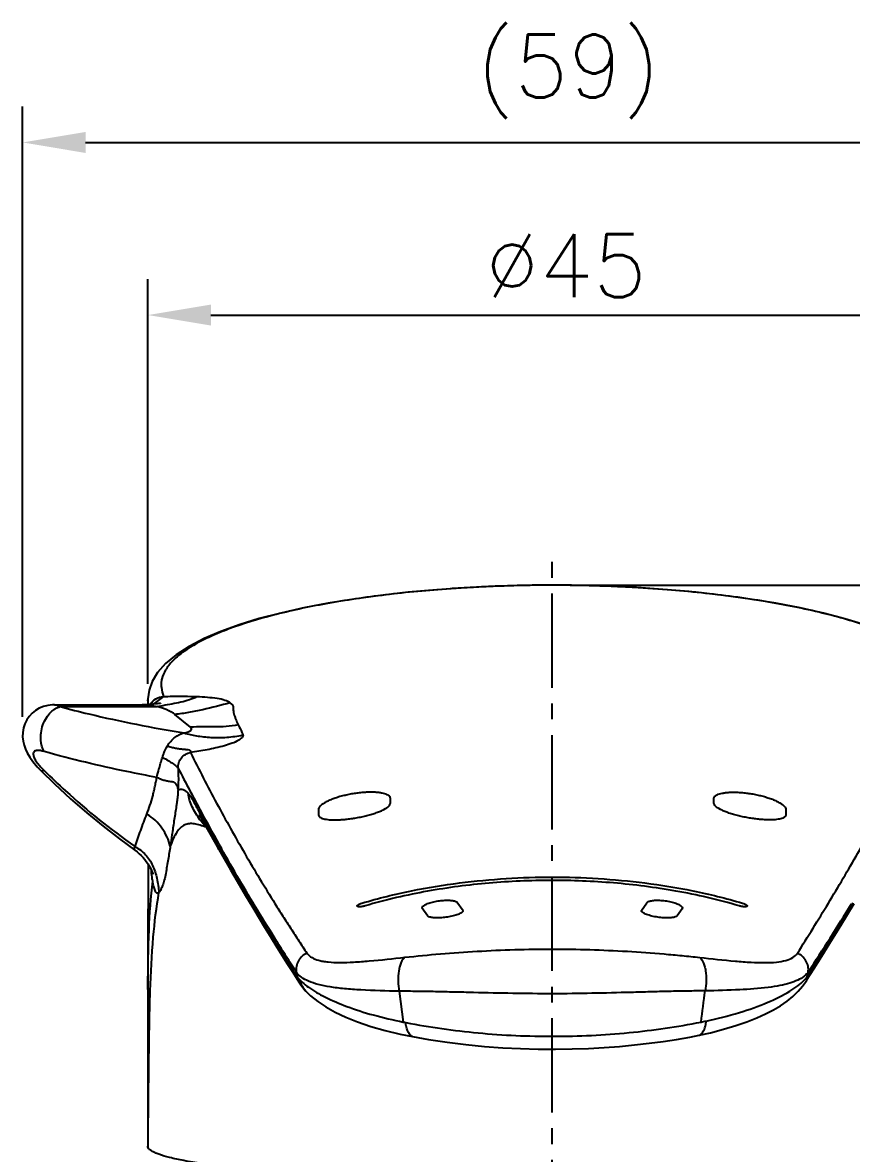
# Model space of a CAD drawing. Extents: x 9131 to 9725, y -7552 to -7132.
# Drawn here: x 9245.7 to 9291.8, y -7286.5 to -7223.6 of the extents above; entities that cross this region are included whole.
import ezdxf

# ---------------------------------------------------------------- set-up
doc = ezdxf.new("R2010")
doc.units = 0
doc.header["$LTSCALE"] = 7
doc.header["$MEASUREMENT"] = 0
doc.linetypes.add('CENTER2', pattern=[1.125, 0.75, -0.125, 0.125, -0.125])
doc.layers.get('Defpoints').update_dxf_attribs({"linetype": 'CONTINUOUS'})
for name, color, linetype in [('08_ALL_FEATURES', 7, 'CONTINUOUS'), ('CL', 1, 'CENTER2'), ('D', 2, 'CONTINUOUS')]:
    doc.layers.add(name, color=color, linetype=linetype)
doc.styles.add('GHS', font='ROMANS.shx', dxfattribs={"bigfont": 'GHS.shx'})
doc.dimstyles.new('HONG', dxfattribs={"dimscale": 0, "dimtxt": 3.5, "dimasz": 3.5, "dimexe": 2, "dimexo": 1, "dimgap": 1, "dimtad": 1, "dimdec": 4, "dimdsep": 46, "dimtxsty": 'GHS', "dimcen": 3, "dimclrd": 256, "dimclre": 256, "dimclrt": 2, "dimadec": 4, "dimazin": 2, "dimtfac": 1, "dimtdec": 4, "dimtmove": 0, "dimatfit": 2, "dimfxl": 0, "dimtvp": 1, "dimtolj": 1, "dimarcsym": 0})

# ---------------------------------------------------------------- blocks, each defined once
blk = doc.blocks.new('*D3')
at = {"layer": 'D', "lineweight": -2}
for p, q in [((9276.194, -7254.855), (9323.094, -7254.855)), ((9321.094, -7258.355), (9321.094, -7404.693)), ((9301.166, -7408.193), (9323.094, -7408.193))]:
    blk.add_line(p, q, dxfattribs=at)
at = {"layer": 'D'}
for points in [[(9320.51, -7258.355), (9321.677, -7258.355), (9321.094, -7254.855)], [(9320.51, -7404.693), (9321.677, -7404.693), (9321.094, -7408.193)]]:
    blk.add_solid(points, dxfattribs=at)
at = {"layer": 'Defpoints', "color": 0}
for p in [(9275.194, -7254.855), (9300.166, -7408.193), (9321.094, -7408.193)]:
    blk.add_point(p, dxfattribs=at)
at = {"layer": 'D', "color": 2, "insert": (9317.427, -7331.524), "char_height": 3.5, "attachment_point": 5, "rotation": 90, "style": 'GHS'}
blk.add_mtext('\\A1;(153.4)', dxfattribs=at)
blk = doc.blocks.new('*D4')
at = {"layer": 'D', "lineweight": -2}
for p, q in [((9252.71, -7260.339), (9252.71, -7237.833)), ((9297.678, -7260.236), (9297.678, -7237.833)), ((9256.21, -7239.833), (9294.178, -7239.833))]:
    blk.add_line(p, q, dxfattribs=at)
at = {"layer": 'D'}
for points in [[(9256.21, -7239.249), (9256.21, -7240.416), (9252.71, -7239.833)], [(9294.178, -7239.249), (9294.178, -7240.416), (9297.678, -7239.833)]]:
    blk.add_solid(points, dxfattribs=at)
at = {"layer": 'Defpoints', "color": 0}
for p in [(9297.678, -7239.833), (9252.71, -7261.339), (9297.678, -7261.236)]:
    blk.add_point(p, dxfattribs=at)
at = {"layer": 'D', "color": 2, "insert": (9275.968, -7237.083), "char_height": 3.5, "attachment_point": 5, "style": 'GHS'}
blk.add_mtext('\\A1;%%C45', dxfattribs=at)
blk = doc.blocks.new('*D5')
at = {"layer": 'D', "lineweight": -2}
for p, q in [((9245.739, -7262.172), (9245.739, -7228.232)), ((9304.683, -7262.172), (9304.683, -7228.232)), ((9249.239, -7230.232), (9301.183, -7230.232))]:
    blk.add_line(p, q, dxfattribs=at)
at = {"layer": 'D'}
for points in [[(9249.239, -7229.649), (9249.239, -7230.816), (9245.739, -7230.232)], [(9301.183, -7229.649), (9301.183, -7230.816), (9304.683, -7230.232)]]:
    blk.add_solid(points, dxfattribs=at)
at = {"layer": 'Defpoints', "color": 0}
for p in [(9304.683, -7230.232), (9245.739, -7263.172), (9304.683, -7263.172)]:
    blk.add_point(p, dxfattribs=at)
at = {"layer": 'D', "color": 2, "insert": (9276.095, -7226.566), "char_height": 3.5, "attachment_point": 5, "style": 'GHS'}
blk.add_mtext('\\A1;(59)', dxfattribs=at)

msp = doc.modelspace()

# ---------------------------------------------------------------- linework, layer by layer
at = {"layer": '08_ALL_FEATURES', "color": 7, "linetype": 'Continuous'}
for p, q in [((9269.62356, -7255.05088), (9269.51743, -7255.05823)), ((9275.19403, -7254.85483), (9275.19402, -7254.85783)), ((9247.50158, -7261.51175), (9252.37688, -7261.51175)), ((9247.82309, -7261.61359), (9253.23185, -7261.61359)), ((9252.37877, -7261.51175), (9252.38101, -7261.51175)), ((9252.71003, -7261.26199), (9252.70965, -7261.23039)), ((9252.71028, -7261.17785), (9252.7099, -7261.50066)), ((9253.2037, -7261.32646), (9252.99633, -7261.4789)), ((9253.23186, -7261.61359), (9253.54378, -7261.54567)), ((9255.07822, -7262.75959), (9254.20589, -7262.04235)), ((9246.76296, -7265.18546), (9246.76289, -7265.18539)), ((9255.55463, -7267.63436), (9255.55581, -7267.63623)), ((9255.55581, -7267.63623), (9255.55928, -7267.64184)), ((9255.55928, -7267.64184), (9255.56444, -7267.65029)), ((9255.56444, -7267.65029), (9255.57092, -7267.66103)), ((9255.57092, -7267.66103), (9255.58258, -7267.68061)), ((9255.58258, -7267.68061), (9255.59609, -7267.70359)), ((9255.59609, -7267.70359), (9255.61652, -7267.73878)), ((9255.61652, -7267.73878), (9255.64507, -7267.7885)), ((9255.64507, -7267.7885), (9255.70203, -7267.88883)), ((9255.70203, -7267.88883), (9256.88136, -7269.95657)), ((9251.87083, -7269.51326), (9251.8711, -7269.51346)), ((9251.96453, -7269.38431), (9251.99333, -7269.40456)), ((9251.96499, -7269.38368), (9251.9935, -7269.4043)), ((9256.58774, -7269.34919), (9256.71025, -7269.56455)), ((9256.58774, -7269.34919), (9256.70897, -7269.5646)), ((9252.71429, -7270.36513), (9252.71082, -7275.34572)), ((9256.88136, -7269.95657), (9257.30747, -7270.69361)), ((9257.30747, -7270.69361), (9257.67152, -7271.31912)), ((9257.67152, -7271.31912), (9258.13942, -7272.11772)), ((9258.13942, -7272.11772), (9258.53968, -7272.79498)), ((9258.53968, -7272.79498), (9258.88795, -7273.37768)), ((9258.88795, -7273.37768), (9259.19568, -7273.88682)), ((9259.19568, -7273.88682), (9259.55696, -7274.47788)), ((9259.55696, -7274.47788), (9259.87477, -7274.992)), ((9252.71082, -7275.34572), (9252.70828, -7277.38953)), ((9259.87477, -7274.992), (9260.15846, -7275.4463)), ((9260.15846, -7275.4463), (9260.47392, -7275.94632)), ((9260.47392, -7275.94632), (9260.75831, -7276.39246)), ((9260.75831, -7276.39246), (9261.0985, -7276.92064)), ((9260.9851, -7276.59644), (9260.9532, -7276.36754)), ((9289.43458, -7276.3706), (9289.40392, -7276.59058)), ((9289.404, -7276.59044), (9289.49932, -7276.44365)), ((9252.70839, -7277.34208), (9252.7087, -7277.1924)), ((9252.70839, -7277.34119), (9252.71068, -7280.83635)), ((9261.49197, -7277.43282), (9261.49076, -7277.43151)), ((9266.68761, -7277.44235), (9266.91334, -7279.15957)), ((9267.42672, -7279.97103), (9267.42665, -7279.97102)), ((9283.36118, -7279.89235), (9283.36181, -7279.89222)), ((9252.71349, -7286.14246), (9252.7145, -7286.03009)), ((9252.71349, -7286.14246), (9252.71451, -7286.03014))]:
    msp.add_line(p, q, dxfattribs=at)
for points in [[(9275.19403, -7254.85483), (9273.71141, -7254.86948), (9272.04756, -7254.91753), (9270.39737, -7254.99772), (9268.77327, -7255.1095), (9267.18826, -7255.25211), (9265.64904, -7255.42514), (9264.16354, -7255.62776), (9262.73914, -7255.8593), (9261.38321, -7256.11896), (9260.1019, -7256.40603), (9258.90322, -7256.7195), (9257.78955, -7257.06024), (9256.76444, -7257.42925), (9255.83403, -7257.82747), (9254.99823, -7258.26109), (9254.2829, -7258.72332), (9253.6913, -7259.21771), (9253.24551, -7259.72361), (9252.95105, -7260.20706), (9252.7751, -7260.69043), (9252.71028, -7261.17785)], [(9297.67809, -7261.23624), (9297.61457, -7260.74412), (9297.44062, -7260.25247), (9297.14739, -7259.75994), (9296.70335, -7259.24698), (9296.11319, -7258.74622), (9295.39531, -7258.27682), (9294.55433, -7257.83706), (9293.62064, -7257.43518), (9292.59278, -7257.0637), (9291.47708, -7256.72133), (9290.27718, -7256.4068), (9288.99548, -7256.11914), (9287.63941, -7255.85921), (9286.21474, -7255.62745), (9284.72906, -7255.42467), (9283.18913, -7255.25159), (9281.60402, -7255.10895), (9279.98233, -7254.99737), (9278.33339, -7254.91735), (9276.66638, -7254.86934), (9275.19403, -7254.85483)], [(9247.50267, -7261.51179), (9247.39537, -7261.51433), (9247.13409, -7261.54459), (9246.89027, -7261.60757), (9246.66316, -7261.70176), (9246.45213, -7261.827), (9246.26348, -7261.97944), (9246.0996, -7262.15658), (9245.96389, -7262.3542), (9245.85841, -7262.56851), (9245.78419, -7262.79788), (9245.74227, -7263.04667), (9245.73633, -7263.29687), (9245.76302, -7263.53606), (9245.81762, -7263.76409), (9245.89346, -7263.97557), (9245.995, -7264.19087), (9246.13091, -7264.42236), (9246.30911, -7264.6735), (9246.54288, -7264.9537), (9246.76297, -7265.18548)], [(9253.41738, -7261.42985), (9253.40118, -7261.43242), (9253.3638, -7261.43781), (9253.30012, -7261.44624), (9253.21853, -7261.45612), (9253.12577, -7261.46636), (9253.02148, -7261.47677), (9252.90785, -7261.48683), (9252.78549, -7261.49609), (9252.65589, -7261.50392), (9252.52063, -7261.50949), (9252.37903, -7261.51175)], [(9246.76289, -7265.18539), (9247.50502, -7265.90901), (9248.4014, -7266.73703), (9249.30445, -7267.52303), (9250.2126, -7268.26719), (9251.12423, -7268.96972)], [(9251.12423, -7268.96972), (9251.98147, -7269.5945), (9252.10914, -7269.6959), (9252.22772, -7269.79881), (9252.33749, -7269.90315), (9252.43846, -7270.00854), (9252.5308, -7270.11469), (9252.61456, -7270.22102), (9252.68998, -7270.3271), (9252.75685, -7270.43172), (9252.81558, -7270.53432), (9252.86519, -7270.63148), (9252.90527, -7270.71971), (9252.93627, -7270.79652), (9252.9584, -7270.8582), (9252.97281, -7270.90334), (9252.98031, -7270.92961)], [(9289.34692, -7276.82896), (9289.75161, -7276.198), (9290.19532, -7275.49601), (9290.64503, -7274.77326), (9291.09928, -7274.03175), (9291.55656, -7273.27355), (9291.98258, -7272.55625)], [(9261.0985, -7276.92064), (9261.16713, -7277.02512), (9261.25872, -7277.15342), (9261.38126, -7277.30702), (9261.49197, -7277.43282)], [(9283.36119, -7279.89235), (9283.99188, -7279.75242), (9284.73163, -7279.5617), (9285.40902, -7279.35856), (9286.02337, -7279.14636), (9286.57463, -7278.92846), (9287.06781, -7278.7061), (9287.5066, -7278.48008), (9287.89949, -7278.24748), (9288.25622, -7278.00234), (9288.57747, -7277.74257), (9288.87962, -7277.449), (9289.11977, -7277.16373), (9289.27567, -7276.93877), (9289.35082, -7276.8229)], [(9261.49076, -7277.43151), (9261.75789, -7277.69626), (9262.15607, -7278.02065), (9262.60518, -7278.32022), (9263.11837, -7278.6059), (9263.70638, -7278.88256), (9264.3684, -7279.14767), (9265.10222, -7279.39772), (9265.89696, -7279.62703), (9266.73638, -7279.83029), (9267.42665, -7279.97102)], [(9267.42672, -7279.97103), (9268.30744, -7280.12602), (9269.3573, -7280.28316), (9270.39944, -7280.41113), (9271.42964, -7280.5115), (9272.44381, -7280.58589), (9273.43995, -7280.63601), (9274.41592, -7280.66349), (9275.37009, -7280.66987), (9276.30119, -7280.65661), (9277.20815, -7280.6251), (9278.09025, -7280.57666), (9278.94682, -7280.5125), (9279.77743, -7280.4338), (9280.58197, -7280.34163), (9281.36042, -7280.23697), (9282.1138, -7280.12059), (9282.84284, -7279.99317), (9283.36181, -7279.89222)], [(9252.71068, -7280.83635), (9252.70951, -7282.55046), (9252.70359, -7284.35387), (9252.69484, -7286.05532)]]:
    msp.add_lwpolyline(points, dxfattribs=at)
for centre, radius, start, end in [((9275.13714, -7335.50133), 80.63917, 92.9556792, 93.9205722), ((9275.27477, -7338.13462), 83.27605, 92.5787511, 92.9568224), ((9275.38425, -7340.60602), 85.74987, 91.9106016, 92.5775317), ((9275.43543, -7342.00654), 87.15132, 91.4386695, 91.9135369), ((9275.28652, -7335.88811), 81.03108, 90.8589129, 91.4420307), ((9275.1936, -7329.82239), 74.96465, 90.3443114, 90.8573905), ((9275.16799, -7325.8884), 71.03057, 89.9790046, 90.3427302), ((9275.18106, -7329.5718), 74.71397, 89.6343006, 89.9900609), ((9275.16498, -7332.05345), 77.19567, 89.2591387, 89.6341231), ((9275.1117, -7335.93033), 81.07292, 88.6364601, 89.2569108), ((9275.00538, -7340.52852), 85.67233, 88.0857491, 88.6385557), ((9275.03641, -7339.71489), 84.85812, 87.436824, 88.0883359), ((9275.12064, -7337.80926), 82.95063, 87.0358623, 87.4360824), ((9254.45558, -7261.19608), 1.7482, 189.2492827, 189.9599204), ((9250.27451, -7261.7789), 4.75935, 222.9135729, 225.4828266), ((9359.12477, -7211.48055), 117.63728, 207.081391, 208.4644459), ((9360.39725, -7211.06999), 119.04991, 208.428222, 209.3100798), ((9365.12525, -7208.21891), 124.46692, 208.4678695, 209.5014811), ((9264.62452, -7269.51204), 11.79555, 185.7038172, 186.2274706), ((9191.75796, -7211.757), 117.11316, 326.5157778, 328.7099173), ((9179.64842, -7205.1598), 130.9527, 327.0198695, 329.0379741), ((9262.50666, -7276.49716), 1.38024, 221.2761319, 222.6054494), ((8491.51239, -7174.47019), 798.85207, 352.46984551, 352.59540973), ((9275.45979, -7236.20149), 43.80009, 258.7478537, 258.9394754), ((9278.3566, -7253.48664), 26.17685, 281.2762747, 281.8933803)]:
    msp.add_arc(centre, radius, start, end, dxfattribs=at)
for points, knots in [([(9269.51743, -7255.05823), (9268.31485, -7255.14239), (9265.99983, -7255.35753), (9262.70893, -7255.83942), (9259.798, -7256.45694), (9257.66507, -7257.09662), (9256.23115, -7257.67989), (9255.35928, -7258.11667), (9254.64118, -7258.57181), (9254.08253, -7259.04536), (9253.68301, -7259.53242), (9253.48749, -7259.96697), (9253.44044, -7260.30956), (9253.45662, -7260.64504), (9253.52387, -7260.89021), (9253.58112, -7261.04952)], [0, 0, 0, 0, 0.19719851, 0.38014862, 0.54375797, 0.68362448, 0.74367213, 0.79678702, 0.84294086, 0.88243011, 0.91608664, 0.94529677, 0.95889294, 0.97230769, 1, 1, 1, 1]), ([(9296.73683, -7261.05257), (9296.79951, -7260.8862), (9296.87322, -7260.62954), (9296.89041, -7260.27715), (9296.83548, -7259.91676), (9296.61621, -7259.46066), (9296.17482, -7258.95191), (9295.55773, -7258.45933), (9294.76631, -7257.98713), (9293.8068, -7257.53627), (9292.2326, -7256.93741), (9289.90217, -7256.29007), (9286.73855, -7255.67968), (9283.18671, -7255.22348), (9280.69776, -7255.0363), (9279.41009, -7254.96961)], [0, 0, 0, 0, 0.0269855, 0.04002209, 0.05328407, 0.08193603, 0.11531155, 0.15483258, 0.20128202, 0.25489792, 0.31555739, 0.45674808, 0.6213178, 0.80428469, 1, 1, 1, 1]), ([(9246.93763, -7264.11093), (9246.82634, -7263.92356), (9246.73196, -7263.56274), (9246.7492, -7263.05473), (9246.85188, -7262.62742), (9247.0379, -7262.23648), (9247.3327, -7261.85572), (9247.6283, -7261.66224), (9247.8231, -7261.61359)], [0, 0, 0, 0, 0.22075837, 0.36190275, 0.51350243, 0.66244101, 0.79660848, 1, 1, 1, 1]), ([(9247.50267, -7261.51168), (9247.55407, -7261.512), (9247.66631, -7261.53713), (9247.76896, -7261.58459), (9247.82311, -7261.61359)], [0, 0, 0, 0, 0.45554, 1, 1, 1, 1]), ([(9247.82309, -7261.61359), (9248.35398, -7261.75544), (9250.63408, -7262.33151), (9252.94414, -7262.78678), (9254.7226, -7263.07741)], [0, 0, 0, 0, 0.23368229, 1, 1, 1, 1]), ([(9252.38101, -7261.51172), (9252.52593, -7261.51167), (9252.81216, -7261.52761), (9253.09567, -7261.57583), (9253.23183, -7261.61358)], [0, 0, 0, 0, 0.50633268, 1, 1, 1, 1]), ([(9252.85865, -7261.49046), (9252.92025, -7261.36115), (9253.13429, -7261.13316), (9253.43145, -7261.05488), (9253.58114, -7261.04956)], [0, 0, 0, 0, 0.48882594, 1, 1, 1, 1]), ([(9253.58108, -7261.04954), (9253.55158, -7261.0696), (9253.42404, -7261.15953), (9253.30004, -7261.2543), (9253.2037, -7261.32646)], [0, 0, 0, 0, 0.22858989, 1, 1, 1, 1]), ([(9254.20589, -7262.04235), (9254.15183, -7261.99846), (9254.02358, -7261.91472), (9253.7031, -7261.75725), (9253.42872, -7261.66802), (9253.23185, -7261.61359)], [0, 0, 0, 0, 0.19525494, 0.42729056, 1, 1, 1, 1]), ([(9253.54378, -7261.54567), (9253.8751, -7261.47937), (9254.3709, -7261.39774), (9255.00143, -7261.23639), (9255.29481, -7261.12266), (9255.4258, -7261.05257)], [0, 0, 0, 0, 0.51940417, 0.77161741, 1, 1, 1, 1]), ([(9253.58103, -7261.04954), (9253.74071, -7261.0438), (9254.35551, -7261.02702), (9254.97101, -7261.03317), (9255.42583, -7261.05257)], [0, 0, 0, 0, 0.25980997, 1, 1, 1, 1]), ([(9257.28676, -7261.39958), (9256.77694, -7261.53318), (9256.00672, -7261.73659), (9254.97775, -7261.94803), (9254.45892, -7262.02106), (9254.20591, -7262.04235)], [0, 0, 0, 0, 0.50184231, 0.75822931, 1, 1, 1, 1]), ([(9255.42585, -7261.05255), (9255.62205, -7261.05957), (9256.00037, -7261.08369), (9256.52726, -7261.12642), (9256.95861, -7261.22378), (9257.19961, -7261.33169), (9257.28676, -7261.39957)], [0, 0, 0, 0, 0.30774434, 0.59452401, 0.8268385, 1, 1, 1, 1]), ([(9257.28684, -7261.39955), (9257.31289, -7261.41964), (9257.35951, -7261.4616), (9257.41308, -7261.53447), (9257.43931, -7261.6006), (9257.44844, -7261.65448), (9257.44869, -7261.70886), (9257.45102, -7261.77666), (9257.46199, -7261.88425), (9257.48787, -7262.01703), (9257.53544, -7262.17264), (9257.61293, -7262.3779), (9257.68245, -7262.52794), (9257.73054, -7262.62753)], [0, 0, 0, 0, 0.07406597, 0.14034414, 0.20191583, 0.2322372, 0.26289431, 0.3241629, 0.38500585, 0.50621551, 0.62803962, 0.75097766, 1, 1, 1, 1]), ([(9254.7226, -7263.07741), (9254.79867, -7263.06084), (9254.90366, -7263.03297), (9255.02422, -7262.97847), (9255.08498, -7262.93823), (9255.12439, -7262.89499), (9255.14255, -7262.82579), (9255.10457, -7262.78107), (9255.07822, -7262.75959)], [0, 0, 0, 0, 0.39056654, 0.5416077, 0.66184952, 0.75436377, 0.82944135, 1, 1, 1, 1]), ([(9257.73042, -7262.62756), (9257.29457, -7262.72363), (9256.40106, -7262.75763), (9255.51633, -7262.72561), (9255.07825, -7262.75961)], [0, 0, 0, 0, 0.5038989, 1, 1, 1, 1]), ([(9257.73042, -7262.62756), (9257.79818, -7262.76792), (9257.89232, -7262.95281), (9257.9755, -7263.14285), (9257.9951, -7263.1905)], [0, 0, 0, 0, 0.75155087, 1, 1, 1, 1]), ([(9253.78746, -7263.80288), (9253.89903, -7263.62111), (9254.16634, -7263.30837), (9254.53789, -7263.11785), (9254.72261, -7263.07741)], [0, 0, 0, 0, 0.53005602, 1, 1, 1, 1]), ([(9254.7226, -7263.07741), (9254.94463, -7263.14507), (9255.43874, -7263.25292), (9256.23398, -7263.33869), (9257.10495, -7263.33421), (9257.69933, -7263.25503), (9257.9951, -7263.1905)], [0, 0, 0, 0, 0.21077694, 0.45778344, 0.72509344, 1, 1, 1, 1]), ([(9257.99509, -7263.1905), (9258.00825, -7263.23935), (9257.95024, -7263.33229), (9257.84762, -7263.41953), (9257.66716, -7263.53844), (9257.36955, -7263.66957), (9256.94937, -7263.80123), (9256.48418, -7263.91564), (9255.85445, -7264.04587), (9255.38177, -7264.12293), (9255.0705, -7264.1701)], [0, 0, 0, 0, 0.04782286, 0.08524072, 0.13189593, 0.24962288, 0.39224676, 0.54743497, 0.70239235, 1, 1, 1, 1]), ([(9246.93761, -7264.11092), (9246.86715, -7264.09108), (9246.7362, -7264.05985), (9246.57479, -7264.04584), (9246.46581, -7264.06303), (9246.40092, -7264.08976), (9246.35209, -7264.1354), (9246.32588, -7264.19952), (9246.32386, -7264.27741), (9246.35274, -7264.4058), (9246.44186, -7264.58358), (9246.59557, -7264.80163), (9246.72082, -7264.94623), (9246.78884, -7265.01952)], [0, 0, 0, 0, 0.13382587, 0.24597531, 0.29298418, 0.33438006, 0.37244321, 0.41184451, 0.45755988, 0.51272359, 0.6509534, 0.81722087, 1, 1, 1, 1]), ([(9253.2036, -7265.5507), (9252.64618, -7265.44825), (9250.54227, -7265.03807), (9248.45554, -7264.53762), (9246.93762, -7264.11093)], [0, 0, 0, 0, 0.26440561, 1, 1, 1, 1]), ([(9253.51344, -7264.44514), (9253.53184, -7264.3899), (9253.57015, -7264.27943), (9253.64808, -7264.05963), (9253.72649, -7263.90191), (9253.78736, -7263.80283)], [0, 0, 0, 0, 0.24967326, 0.50135058, 1, 1, 1, 1]), ([(9255.0705, -7264.1701), (9255.07983, -7264.15735), (9255.09504, -7264.1329), (9255.09064, -7264.08931), (9255.05741, -7264.06013), (9254.98488, -7264.02989), (9254.85565, -7264.00924), (9254.67138, -7263.9933), (9254.4584, -7263.97524), (9254.23333, -7263.94172), (9254.00696, -7263.88642), (9253.85964, -7263.8337), (9253.78746, -7263.80288)], [0, 0, 0, 0, 0.03321713, 0.05776935, 0.08488427, 0.12102918, 0.22295835, 0.35711463, 0.51088172, 0.67188342, 0.8350205, 1, 1, 1, 1]), ([(9253.20342, -7265.55064), (9253.23734, -7265.39662), (9253.33534, -7265.0264), (9253.44238, -7264.65871), (9253.51346, -7264.44515)], [0, 0, 0, 0, 0.41200962, 1, 1, 1, 1]), ([(9253.51349, -7264.44518), (9253.62446, -7264.4961), (9253.82444, -7264.60075), (9254.08033, -7264.7665), (9254.2612, -7264.90962), (9254.35535, -7264.99713), (9254.38516, -7265.03561)], [0, 0, 0, 0, 0.34594228, 0.63843761, 0.86206727, 1, 1, 1, 1]), ([(9254.38516, -7265.03561), (9254.3811, -7264.93502), (9254.40896, -7264.73035), (9254.55005, -7264.45612), (9254.77951, -7264.25109), (9254.97319, -7264.18477), (9255.0705, -7264.1701)], [0, 0, 0, 0, 0.25114583, 0.50366669, 0.75451256, 1, 1, 1, 1]), ([(9255.0705, -7264.1701), (9255.54156, -7265.11566), (9256.52014, -7267.00397), (9257.82244, -7269.33119), (9258.9189, -7271.1841), (9259.62751, -7272.33971), (9260.20729, -7273.26126), (9260.64957, -7273.95117), (9261.09912, -7274.63828), (9261.39888, -7275.09698), (9261.55299, -7275.32378)], [0, 0, 0, 0, 0.24550166, 0.49416328, 0.61964526, 0.74583465, 0.80917621, 0.87266572, 0.93627813, 1, 1, 1, 1]), ([(9288.83547, -7275.32385), (9289.41706, -7274.40379), (9290.5623, -7272.56391), (9292.20421, -7269.77685), (9293.76091, -7266.97866), (9294.75057, -7265.0999), (9295.22961, -7264.15894)], [0, 0, 0, 0, 0.25370561, 0.50510597, 0.75388985, 1, 1, 1, 1]), ([(9246.93762, -7265.17255), (9246.90401, -7265.18657), (9246.84922, -7265.20789), (9246.78001, -7265.20218), (9246.76301, -7265.18544)], [0, 0, 0, 0, 0.60417051, 1, 1, 1, 1]), ([(9246.9376, -7265.17252), (9247.32619, -7265.55539), (9248.91356, -7267.06051), (9250.62167, -7268.43958), (9251.96453, -7269.38431)], [0, 0, 0, 0, 0.24939054, 1, 1, 1, 1]), ([(9254.38512, -7265.03561), (9254.3896, -7265.14687), (9254.40195, -7265.54964), (9254.40024, -7265.95324), (9254.38289, -7266.24438)], [0, 0, 0, 0, 0.27629638, 1, 1, 1, 1]), ([(9252.64506, -7267.60088), (9252.70561, -7267.43704), (9252.8232, -7267.10643), (9252.95244, -7266.6858), (9253.03976, -7266.34181), (9253.0872, -7266.12298), (9253.11901, -7265.94592), (9253.1553, -7265.76971), (9253.1846, -7265.6382), (9253.20361, -7265.55049)], [0, 0, 0, 0, 0.24622021, 0.49454789, 0.61993301, 0.74641472, 0.81007298, 0.87350392, 1, 1, 1, 1]), ([(9253.20349, -7265.55068), (9253.29296, -7265.59321), (9253.45843, -7265.66095), (9253.69217, -7265.72454), (9253.8834, -7265.75772), (9254.03804, -7265.78167), (9254.16757, -7265.81948), (9254.27274, -7265.90603), (9254.34298, -7266.05519), (9254.36983, -7266.17389), (9254.3829, -7266.24442)], [0, 0, 0, 0, 0.19950812, 0.35891639, 0.48694277, 0.58994809, 0.67470144, 0.75514244, 0.85554488, 1, 1, 1, 1]), ([(9254.38289, -7266.24434), (9254.37789, -7266.32877), (9254.36921, -7266.48213), (9254.34703, -7266.69561), (9254.31849, -7266.88537), (9254.28618, -7267.12991), (9254.24373, -7267.43483), (9254.16314, -7267.9331), (9254.0699, -7268.57837), (9253.99307, -7269.10261), (9253.95124, -7269.3704)], [0, 0, 0, 0, 0.08038051, 0.14596755, 0.20388774, 0.26273437, 0.3803914, 0.49645134, 0.7424178, 1, 1, 1, 1]), ([(9254.38291, -7266.24439), (9254.42565, -7266.22121), (9254.52117, -7266.18959), (9254.67716, -7266.21656), (9254.82765, -7266.31087), (9254.91656, -7266.40228), (9254.96182, -7266.45608)], [0, 0, 0, 0, 0.2175882, 0.43304563, 0.68542889, 1, 1, 1, 1]), ([(9254.96182, -7266.45607), (9255.11009, -7266.63233), (9255.34361, -7267.07588), (9255.57653, -7267.51125), (9255.70307, -7267.74458)], [0, 0, 0, 0, 0.4645864, 1, 1, 1, 1]), ([(9255.6022, -7267.90182), (9255.43698, -7267.67648), (9255.21751, -7267.3227), (9255.01953, -7266.82695), (9254.96799, -7266.57602), (9254.96182, -7266.45609)], [0, 0, 0, 0, 0.5245001, 0.7745878, 1, 1, 1, 1]), ([(9251.99316, -7269.40412), (9252.08098, -7269.09646), (9252.29923, -7268.49457), (9252.5344, -7267.90039), (9252.64507, -7267.60088)], [0, 0, 0, 0, 0.50050907, 1, 1, 1, 1]), ([(9253.95125, -7269.3705), (9253.90723, -7269.19869), (9253.77924, -7268.85108), (9253.40757, -7268.20122), (9252.9818, -7267.77958), (9252.64506, -7267.6009)], [0, 0, 0, 0, 0.23686603, 0.49087696, 1, 1, 1, 1]), ([(9255.94133, -7268.31231), (9255.91312, -7268.28238), (9255.7937, -7268.15096), (9255.68286, -7268.01184), (9255.6022, -7267.90182)], [0, 0, 0, 0, 0.23166351, 1, 1, 1, 1]), ([(9255.94992, -7268.32732), (9255.83658, -7268.28733), (9255.62105, -7268.21286), (9255.30846, -7268.13274), (9255.01784, -7268.10983), (9254.64189, -7268.20305), (9254.3404, -7268.52691), (9254.11221, -7268.95278), (9254.00452, -7269.22202), (9253.95125, -7269.37051)], [0, 0, 0, 0, 0.13431903, 0.25472768, 0.35995839, 0.45694861, 0.67751034, 0.82370557, 1, 1, 1, 1]), ([(9251.87111, -7269.51346), (9251.88131, -7269.5207), (9251.90629, -7269.53185), (9251.94617, -7269.51051), (9251.97301, -7269.46477), (9251.98662, -7269.42685), (9251.99304, -7269.40435)], [0, 0, 0, 0, 0.19346652, 0.37797148, 0.63825021, 1, 1, 1, 1]), ([(9251.99314, -7269.40416), (9252.20972, -7269.51932), (9252.60285, -7269.82122), (9253.00324, -7270.44904), (9253.23184, -7271.17357), (9253.29892, -7271.68667), (9253.31879, -7271.95184)], [0, 0, 0, 0, 0.24545738, 0.48405927, 0.73390158, 1, 1, 1, 1]), ([(9253.9512, -7269.37033), (9253.91252, -7269.61801), (9253.85154, -7269.99383), (9253.76403, -7270.50023), (9253.69892, -7270.88329), (9253.62674, -7271.24006), (9253.53551, -7271.54213), (9253.43719, -7271.77559), (9253.35955, -7271.90294), (9253.31875, -7271.95157)], [0, 0, 0, 0, 0.28094909, 0.42669324, 0.57592777, 0.71645173, 0.83435095, 0.92885424, 1, 1, 1, 1]), ([(9256.66934, -7269.58783), (9256.65784, -7269.5678), (9256.61875, -7269.49318), (9256.59177, -7269.41039), (9256.58774, -7269.34918)], [0, 0, 0, 0, 0.27353668, 1, 1, 1, 1]), ([(9256.70897, -7269.5646), (9257.04149, -7270.15404), (9257.7195, -7271.33256), (9258.59304, -7272.79488), (9259.31048, -7273.9641), (9259.85943, -7274.84247), (9260.32344, -7275.5738), (9260.70071, -7276.15776), (9260.8887, -7276.45115), (9260.9852, -7276.59643)], [0, 0, 0, 0, 0.24665608, 0.4955046, 0.62078224, 0.74661305, 0.87301, 0.93643668, 1, 1, 1, 1]), ([(9260.9532, -7276.36756), (9260.76929, -7276.08177), (9260.40115, -7275.51188), (9259.68123, -7274.36965), (9258.45615, -7272.38426), (9257.44761, -7270.66329), (9256.79635, -7269.51216)], [0, 0, 0, 0, 0.12715528, 0.25383748, 0.50515532, 1, 1, 1, 1]), ([(9252.97152, -7271.31477), (9252.96444, -7271.27488), (9252.93546, -7271.10117), (9252.91329, -7270.92637), (9252.89857, -7270.79158)], [0, 0, 0, 0, 0.23004685, 1, 1, 1, 1]), ([(9252.7087, -7277.1924), (9252.7114, -7276.14062), (9252.73642, -7274.17869), (9252.86538, -7272.2187), (9252.97153, -7271.31477)], [0, 0, 0, 0, 0.53609507, 1, 1, 1, 1]), ([(9253.3187, -7271.95186), (9253.30526, -7271.96784), (9253.27828, -7271.99538), (9253.21828, -7272.0028), (9253.16771, -7271.96165), (9253.10208, -7271.85267), (9253.03362, -7271.63095), (9252.99254, -7271.4332), (9252.97152, -7271.31478)], [0, 0, 0, 0, 0.07340583, 0.12931658, 0.19433621, 0.28777869, 0.57718373, 1, 1, 1, 1]), ([(9252.83703, -7277.42727), (9252.871, -7276.43155), (9252.96189, -7274.59996), (9253.17588, -7272.77652), (9253.3187, -7271.95186)], [0, 0, 0, 0, 0.54346548, 1, 1, 1, 1]), ([(9261.55299, -7275.32378), (9261.45684, -7275.36704), (9261.27198, -7275.48658), (9261.06241, -7275.74317), (9260.94667, -7276.05037), (9260.93975, -7276.26626), (9260.9532, -7276.36754)], [0, 0, 0, 0, 0.24637105, 0.50538013, 0.76123917, 1, 1, 1, 1]), ([(9261.55299, -7275.32378), (9261.69413, -7275.53406), (9262.03826, -7275.69219), (9262.45646, -7275.78141), (9262.85126, -7275.83349), (9263.41906, -7275.85358), (9264.1827, -7275.82768), (9265.38855, -7275.73678), (9266.33657, -7275.63337), (9266.99574, -7275.55867)], [0, 0, 0, 0, 0.13622827, 0.18174089, 0.23244728, 0.34960688, 0.48715687, 0.64317192, 1, 1, 1, 1]), ([(9266.99574, -7275.55867), (9267.65525, -7275.48387), (9268.99561, -7275.35544), (9271.72826, -7275.16188), (9275.19761, -7275.05705), (9278.6669, -7275.16385), (9281.07153, -7275.33597), (9282.41229, -7275.45959), (9283.07262, -7275.52807), (9283.39953, -7275.56557)], [0, 0, 0, 0, 0.12114282, 0.24571647, 0.49997576, 0.75425417, 0.87883903, 0.93994115, 1, 1, 1, 1]), ([(9283.39953, -7275.56557), (9284.06018, -7275.64113), (9285.01013, -7275.74571), (9286.21822, -7275.83746), (9286.9822, -7275.86361), (9287.63426, -7275.83937), (9288.16683, -7275.75448), (9288.57652, -7275.59798), (9288.77446, -7275.42058), (9288.83546, -7275.32384)], [0, 0, 0, 0, 0.35695138, 0.51291427, 0.65028184, 0.7671015, 0.86272934, 0.93860799, 1, 1, 1, 1]), ([(9289.43504, -7276.36731), (9289.44848, -7276.26605), (9289.44157, -7276.05023), (9289.32587, -7275.74313), (9289.11637, -7275.48661), (9288.93157, -7275.3671), (9288.83546, -7275.32384)], [0, 0, 0, 0, 0.23876028, 0.4946189, 0.75362808, 1, 1, 1, 1]), ([(9266.99574, -7275.55867), (9266.90892, -7275.63145), (9266.80529, -7275.79985), (9266.7135, -7276.06032), (9266.63745, -7276.41039), (9266.61269, -7276.87963), (9266.65253, -7277.25909), (9266.68747, -7277.44236)], [0, 0, 0, 0, 0.1724942, 0.28862458, 0.42168184, 0.71593859, 1, 1, 1, 1]), ([(9283.39953, -7275.56557), (9283.48508, -7275.63734), (9283.58716, -7275.80335), (9283.67756, -7276.0601), (9283.75241, -7276.40517), (9283.77669, -7276.86767), (9283.73731, -7277.24167), (9283.70283, -7277.4223)], [0, 0, 0, 0, 0.17249824, 0.28862722, 0.42168135, 0.71593248, 1, 1, 1, 1]), ([(9266.68759, -7277.44236), (9265.97397, -7277.43357), (9264.95523, -7277.40844), (9263.67226, -7277.316), (9262.87798, -7277.22056), (9262.20263, -7277.08683), (9261.53863, -7276.87514), (9261.10858, -7276.60455), (9260.9532, -7276.36754)], [0, 0, 0, 0, 0.35906793, 0.51252049, 0.64688174, 0.76166477, 0.85741546, 1, 1, 1, 1]), ([(9260.98519, -7276.59642), (9260.99941, -7276.61783), (9261.06291, -7276.70989), (9261.13804, -7276.7935), (9261.19855, -7276.85475)], [0, 0, 0, 0, 0.22981076, 1, 1, 1, 1]), ([(9289.20263, -7276.61389), (9289.09808, -7276.69703), (9288.84265, -7276.84726), (9288.38797, -7277.01316), (9287.83318, -7277.14349), (9286.90361, -7277.28475), (9285.51425, -7277.38199), (9284.34343, -7277.41292), (9283.70273, -7277.4223)], [0, 0, 0, 0, 0.07128775, 0.15658001, 0.25755459, 0.37491877, 0.65804032, 1, 1, 1, 1]), ([(9289.43504, -7276.3673), (9289.42008, -7276.38964), (9289.35288, -7276.48089), (9289.2702, -7276.56016), (9289.20263, -7276.61389)], [0, 0, 0, 0, 0.23746695, 1, 1, 1, 1]), ([(9289.20436, -7276.83504), (9289.22413, -7276.81464), (9289.29602, -7276.73767), (9289.36168, -7276.65465), (9289.40401, -7276.59041)], [0, 0, 0, 0, 0.26968017, 1, 1, 1, 1]), ([(9289.35082, -7276.8229), (9289.37019, -7276.79255), (9289.43857, -7276.67483), (9289.48638, -7276.54313), (9289.49932, -7276.44365)], [0, 0, 0, 0, 0.26408509, 1, 1, 1, 1]), ([(9261.19855, -7276.85474), (9261.22868, -7276.88524), (9261.3652, -7277.01595), (9261.51421, -7277.13313), (9261.6329, -7277.21823)], [0, 0, 0, 0, 0.22696429, 1, 1, 1, 1]), ([(9261.46936, -7277.40769), (9261.43333, -7277.36664), (9261.30662, -7277.20391), (9261.21667, -7277.00582), (9261.19855, -7276.85475)], [0, 0, 0, 0, 0.26414653, 1, 1, 1, 1]), ([(9261.6329, -7277.21823), (9261.9221, -7277.42559), (9262.61956, -7277.82225), (9263.83126, -7278.33437), (9265.29154, -7278.79938), (9266.35185, -7279.04784), (9266.91335, -7279.15964)], [0, 0, 0, 0, 0.18863828, 0.42328049, 0.69650435, 1, 1, 1, 1]), ([(9283.75141, -7279.10154), (9284.37621, -7278.96972), (9285.5387, -7278.6767), (9287.09916, -7278.12632), (9288.18179, -7277.60222), (9288.84156, -7277.16291), (9289.09844, -7276.94429), (9289.20436, -7276.83504)], [0, 0, 0, 0, 0.32111572, 0.60189818, 0.83112215, 0.92347979, 1, 1, 1, 1]), ([(9252.7145, -7286.03009), (9252.72785, -7284.54285), (9252.75449, -7281.67516), (9252.78996, -7278.80709), (9252.83703, -7277.42727)], [0, 0, 0, 0, 0.51859912, 1, 1, 1, 1]), ([(9283.70283, -7277.4223), (9283.37146, -7277.42788), (9282.69979, -7277.43305), (9281.68029, -7277.45519), (9280.63764, -7277.48168), (9279.21064, -7277.51999), (9277.39532, -7277.56621), (9274.47262, -7277.60094), (9271.91996, -7277.54404), (9269.75585, -7277.49315), (9268.71218, -7277.47012), (9267.69161, -7277.45088), (9267.01922, -7277.44686), (9266.68747, -7277.44236)], [0, 0, 0, 0, 0.05842148, 0.1184036, 0.17975672, 0.24228189, 0.37004627, 0.49986714, 0.7574909, 0.82006331, 0.88146974, 0.94151354, 1, 1, 1, 1]), ([(9267.42665, -7279.97102), (9267.404, -7279.96674), (9267.35583, -7279.94146), (9267.2633, -7279.85243), (9267.16102, -7279.68613), (9267.07404, -7279.45101), (9267.05168, -7279.27479), (9267.05692, -7279.18799)], [0, 0, 0, 0, 0.07622195, 0.17377285, 0.42326595, 0.71245503, 1, 1, 1, 1]), ([(9267.05691, -7279.18815), (9268.38471, -7279.4479), (9271.11713, -7279.83108), (9275.27214, -7280.01545), (9279.42394, -7279.8168), (9282.15116, -7279.42285), (9283.47533, -7279.15835)], [0, 0, 0, 0, 0.24582461, 0.50033175, 0.75465325, 1, 1, 1, 1]), ([(9283.36181, -7279.89222), (9283.38601, -7279.88712), (9283.43693, -7279.86089), (9283.53466, -7279.77019), (9283.64202, -7279.60236), (9283.73289, -7279.36565), (9283.75656, -7279.18849), (9283.75151, -7279.10153)], [0, 0, 0, 0, 0.08025686, 0.18040406, 0.43098722, 0.71735632, 1, 1, 1, 1]), ([(9252.71349, -7286.1425), (9252.71037, -7286.13641), (9252.69911, -7286.10863), (9252.69508, -7286.07833), (9252.69484, -7286.05531)], [0, 0, 0, 0, 0.2293942, 1, 1, 1, 1]), ([(9297.67739, -7286.13698), (9297.66051, -7286.17207), (9297.60189, -7286.24309), (9297.47595, -7286.33424), (9297.30147, -7286.42511), (9296.97426, -7286.55659), (9296.43813, -7286.71008), (9295.64954, -7286.87947), (9294.6752, -7287.04253), (9293.03428, -7287.26364), (9290.59519, -7287.50038), (9287.26971, -7287.72374), (9283.50602, -7287.89011), (9279.44184, -7287.99292), (9275.22582, -7288.02797), (9271.00817, -7287.99396), (9266.9406, -7287.89213), (9263.17062, -7287.72647), (9260.28084, -7287.53402), (9258.22226, -7287.3474), (9256.89991, -7287.20214), (9255.7439, -7287.0471), (9254.76452, -7286.88434), (9253.97071, -7286.71522), (9253.43007, -7286.56191), (9253.09892, -7286.43061), (9252.92143, -7286.33973), (9252.79253, -7286.24858), (9252.73159, -7286.17767), (9252.71349, -7286.14245)], [0, 0, 0, 0, 0.00257331, 0.00593845, 0.01023813, 0.01553755, 0.02922217, 0.04701676, 0.0688298, 0.09448649, 0.15642687, 0.23072572, 0.3147296, 0.40537466, 0.49938109, 0.59334276, 0.68409573, 0.76825704, 0.84270867, 0.87546435, 0.90485049, 0.93061477, 0.95253676, 0.9704404, 0.98424032, 0.98960095, 0.99396167, 0.99738322, 1, 1, 1, 1])]:
    msp.add_open_spline(points, degree=3, knots=knots, dxfattribs=at)
msp.add_open_spline([(9252.73011, -7261.47707), (9252.71854, -7261.40596), (9252.71143, -7261.33393), (9252.70984, -7261.2619)], degree=3, dxfattribs=at)
at = {"layer": 'CL'}
msp.add_line((9275.19405, -7410.19333), (9275.19405, -7252.85709), dxfattribs=at)
at = {"layer": 'D', "color": 2, "linetype": 'Continuous'}
for p, q in [((9266.19405, -7266.97974), (9266.19405, -7266.7107)), ((9284.19405, -7266.9797), (9284.19405, -7266.71066)), ((9262.19405, -7267.33828), (9262.19405, -7267.6174)), ((9288.19405, -7267.33823), (9288.19405, -7267.61734)), ((9268.26863, -7273.26741), (9267.95207, -7272.81065)), ((9269.89177, -7272.47749), (9270.2342, -7272.95893)), ((9280.1539, -7272.95888), (9280.44978, -7272.51965)), ((9282.41895, -7272.85791), (9282.13871, -7273.24681))]:
    msp.add_line(p, q, dxfattribs=at)
for points, knots in [([(9266.19405, -7266.7107), (9266.19405, -7266.65777), (9266.13495, -7266.56207), (9265.94705, -7266.47522), (9265.73868, -7266.42429), (9265.5559, -7266.39624), (9265.34992, -7266.37877), (9265.12234, -7266.37224), (9264.87042, -7266.37754), (9264.60214, -7266.39553), (9264.3215, -7266.42663), (9264.0345, -7266.47077), (9263.74074, -7266.52907), (9263.45471, -7266.59966), (9263.18652, -7266.67991), (9262.9397, -7266.76848), (9262.71864, -7266.86399), (9262.4688, -7266.99602), (9262.25278, -7267.162), (9262.19405, -7267.28328), (9262.19405, -7267.33828)], [0, 0, 0, 0, 0.09090909, 0.18181818, 0.22727273, 0.27272727, 0.31818182, 0.36363636, 0.40909091, 0.45454545, 0.5, 0.54545455, 0.59090909, 0.63636364, 0.68181818, 0.72727273, 0.77272727, 0.81818182, 0.90909091, 1, 1, 1, 1]), ([(9284.19405, -7266.71066), (9284.19405, -7266.65774), (9284.25314, -7266.56203), (9284.44109, -7266.47516), (9284.64952, -7266.42424), (9284.83235, -7266.39618), (9285.03839, -7266.37872), (9285.26602, -7266.3722), (9285.51797, -7266.37751), (9285.78627, -7266.39552), (9286.06689, -7266.42663), (9286.35387, -7266.47077), (9286.64759, -7266.52908), (9286.93357, -7266.59967), (9287.20172, -7266.6799), (9287.4485, -7266.76847), (9287.66953, -7266.86397), (9287.91934, -7266.996), (9288.13533, -7267.16196), (9288.19405, -7267.28322), (9288.19405, -7267.33823)], [0, 0, 0, 0, 0.09090909, 0.18181818, 0.22727273, 0.27272727, 0.31818182, 0.36363636, 0.40909091, 0.45454545, 0.5, 0.54545455, 0.59090909, 0.63636364, 0.68181818, 0.72727273, 0.77272727, 0.81818182, 0.90909091, 1, 1, 1, 1]), ([(9262.19405, -7267.6174), (9262.19405, -7267.64487), (9262.2088, -7267.69645), (9262.26879, -7267.7604), (9262.35978, -7267.81199), (9262.47869, -7267.85271), (9262.6238, -7267.88316), (9262.79342, -7267.90353), (9262.9878, -7267.91383), (9263.20508, -7267.91382), (9263.4522, -7267.90256), (9263.71913, -7267.87953), (9264.00334, -7267.84448), (9264.29687, -7267.79791), (9264.59961, -7267.73902), (9264.89578, -7267.66993), (9265.17159, -7267.59397), (9265.42588, -7267.51148), (9265.65243, -7267.42399), (9265.90915, -7267.30331), (9266.13186, -7267.15096), (9266.19405, -7267.03425), (9266.19405, -7266.97974)], [0, 0, 0, 0, 0.04545455, 0.09090909, 0.13636364, 0.18181818, 0.22727273, 0.27272727, 0.31818182, 0.36363636, 0.40909091, 0.45454545, 0.5, 0.54545455, 0.59090909, 0.63636364, 0.68181818, 0.72727273, 0.77272727, 0.81818182, 0.90909091, 1, 1, 1, 1]), ([(9288.19405, -7267.61734), (9288.19405, -7267.64481), (9288.1793, -7267.69639), (9288.11931, -7267.76034), (9288.0283, -7267.81193), (9287.90937, -7267.85266), (9287.76421, -7267.88311), (9287.59455, -7267.90348), (9287.40013, -7267.91377), (9287.1828, -7267.91376), (9286.93565, -7267.90249), (9286.6687, -7267.87945), (9286.38449, -7267.84439), (9286.09097, -7267.79782), (9285.78826, -7267.73893), (9285.49213, -7267.66984), (9285.21636, -7267.59388), (9284.9621, -7267.5114), (9284.73558, -7267.42392), (9284.47891, -7267.30324), (9284.25623, -7267.15091), (9284.19405, -7267.0342), (9284.19405, -7266.9797)], [0, 0, 0, 0, 0.04545455, 0.09090909, 0.13636364, 0.18181818, 0.22727273, 0.27272727, 0.31818182, 0.36363636, 0.40909091, 0.45454545, 0.5, 0.54545455, 0.59090909, 0.63636364, 0.68181818, 0.72727273, 0.77272727, 0.81818182, 0.90909091, 1, 1, 1, 1]), ([(9264.7884, -7272.69713), (9264.76365, -7272.70449), (9264.71282, -7272.71793), (9264.64218, -7272.73254), (9264.57671, -7272.74253), (9264.49811, -7272.7499), (9264.41878, -7272.74873), (9264.35641, -7272.732), (9264.33559, -7272.69949), (9264.36725, -7272.65332), (9264.45536, -7272.59918), (9264.54888, -7272.56359), (9264.60136, -7272.54797)], [0, 0, 0, 0, 0.0625, 0.125, 0.1875, 0.25, 0.375, 0.5, 0.625, 0.75, 0.875, 1, 1, 1, 1]), ([(9267.95207, -7272.81065), (9267.95207, -7272.79648), (9267.96068, -7272.7661), (9267.99804, -7272.71906), (9268.06253, -7272.66839), (9268.15185, -7272.61786), (9268.26147, -7272.56967), (9268.38925, -7272.52461), (9268.53448, -7272.48334), (9268.69021, -7272.44821), (9268.84458, -7272.42112), (9268.99941, -7272.40093), (9269.15249, -7272.38783), (9269.29882, -7272.38205), (9269.43188, -7272.38318), (9269.55373, -7272.39057), (9269.66376, -7272.40416), (9269.78988, -7272.42984), (9269.85891, -7272.45687), (9269.89177, -7272.47749)], [0, 0, 0, 0, 0.05555556, 0.11111111, 0.16666667, 0.22222222, 0.27777778, 0.33333333, 0.38888889, 0.44444444, 0.5, 0.55555556, 0.61111111, 0.66666667, 0.72222222, 0.77777778, 0.83333333, 0.88888889, 1, 1, 1, 1]), ([(9285.78674, -7272.54791), (9285.83928, -7272.56355), (9285.93284, -7272.59916), (9286.02081, -7272.65325), (9286.05249, -7272.69933), (9286.03174, -7272.7319), (9285.9696, -7272.74863), (9285.89017, -7272.74985), (9285.81158, -7272.74249), (9285.74611, -7272.73251), (9285.6754, -7272.7179), (9285.62449, -7272.70444), (9285.5997, -7272.69708)], [0, 0, 0, 0, 0.125, 0.25, 0.375, 0.5, 0.625, 0.75, 0.8125, 0.875, 0.9375, 1, 1, 1, 1]), ([(9270.2342, -7272.95893), (9270.2342, -7272.97349), (9270.22477, -7273.00434), (9270.18389, -7273.05109), (9270.11345, -7273.10049), (9270.01626, -7273.1489), (9269.8978, -7273.19437), (9269.76077, -7273.23641), (9269.60601, -7273.27467), (9269.44186, -7273.30701), (9269.28126, -7273.33182), (9269.12206, -7273.35024), (9268.96664, -7273.36209), (9268.82019, -7273.36705), (9268.6893, -7273.36541), (9268.57162, -7273.35764), (9268.46777, -7273.34363), (9268.35234, -7273.31713), (9268.29383, -7273.28903), (9268.26863, -7273.26741)], [0, 0, 0, 0, 0.05555556, 0.11111111, 0.16666667, 0.22222222, 0.27777778, 0.33333333, 0.38888889, 0.44444444, 0.5, 0.55555556, 0.61111111, 0.66666667, 0.72222222, 0.77777778, 0.83333333, 0.88888889, 1, 1, 1, 1]), ([(9282.13871, -7273.24681), (9282.1209, -7273.27154), (9282.07067, -7273.30394), (9281.9629, -7273.33519), (9281.86322, -7273.35241), (9281.74855, -7273.36301), (9281.61942, -7273.36723), (9281.47309, -7273.36463), (9281.31619, -7273.35478), (9281.15368, -7273.33791), (9280.98831, -7273.3142), (9280.81712, -7273.28229), (9280.65467, -7273.24384), (9280.51028, -7273.20116), (9280.3849, -7273.15458), (9280.2992, -7273.11315), (9280.2442, -7273.07913), (9280.21108, -7273.05413), (9280.18565, -7273.02974), (9280.16738, -7273.00561), (9280.15638, -7272.98203), (9280.1539, -7272.96636), (9280.1539, -7272.95888)], [0, 0, 0, 0, 0.11111111, 0.16666667, 0.22222222, 0.27777778, 0.33333333, 0.38888889, 0.44444444, 0.5, 0.55555556, 0.61111111, 0.66666667, 0.72222222, 0.77777778, 0.83333333, 0.86111111, 0.88888889, 0.91666667, 0.94444444, 0.97222222, 1, 1, 1, 1])]:
    msp.add_open_spline(points, degree=3, knots=knots, dxfattribs=at)
for points in [[(9264.60136, -7272.54797), (9265.5333, -7272.27066), (9267.38126, -7271.8212), (9270.04584, -7271.38996), (9272.63759, -7271.1481), (9274.34816, -7271.09609), (9275.19405, -7271.09607)], [(9285.5997, -7272.69708), (9285.01038, -7272.52288), (9283.83211, -7272.21539), (9282.07921, -7271.8589), (9280.33657, -7271.59296), (9278.60272, -7271.40906), (9276.8734, -7271.30129), (9275.14361, -7271.26686), (9273.40822, -7271.30577), (9271.68025, -7271.41827), (9269.96833, -7271.60426), (9268.2575, -7271.86863), (9266.53695, -7272.22032), (9265.3722, -7272.52456), (9264.7884, -7272.69713)], [(9275.19405, -7271.09607), (9276.04007, -7271.09606), (9277.75091, -7271.14802), (9280.34329, -7271.39002), (9283.00803, -7271.82145), (9284.85529, -7272.27077), (9285.78674, -7272.54791)], [(9280.44978, -7272.51965), (9280.4669, -7272.49425), (9280.53284, -7272.44895), (9280.70617, -7272.40291), (9280.94176, -7272.38004), (9281.22796, -7272.38372), (9281.55149, -7272.41825), (9281.87425, -7272.4841), (9282.1541, -7272.57487), (9282.35218, -7272.67786), (9282.44554, -7272.77806), (9282.43762, -7272.83367), (9282.41895, -7272.85791)]]:
    msp.add_open_spline(points, degree=3, dxfattribs=at)

# ---------------------------------------------------------------- dimensions: what is measured, and where the dimension line sits
at = {"layer": 'D'}
for base, p1, p2, text, picture, middle in [((9304.68251, -7230.23221), (9245.7393, -7263.17177), (9304.68251, -7263.17177), '(59)', '*D5', (9276.09519, -7230.23221)), ((9297.67809, -7239.83263), (9252.71009, -7261.33925), (9297.67809, -7261.23624), '%%C45', '*D4', (9275.96812, -7239.83263))]:
    dim = msp.add_linear_dim(base=base, p1=p1, p2=p2, text=text, dimstyle='HONG', override={"dimscale": 1}, dxfattribs=at)
    dim.commit()
    dim.dimension.update_dxf_attribs({"geometry": picture, "text_midpoint": middle, "dimtype": 128})
dim = msp.add_linear_dim(base=(9321.09358, -7408.19333), p1=(9275.19405, -7254.85483), p2=(9300.16621, -7408.19333), angle=90, text='(153.4)', dimstyle='HONG', override={"dimscale": 1}, dxfattribs=at)
dim.commit()
dim.dimension.update_dxf_attribs({"geometry": '*D3', "text_midpoint": (9321.09358, -7331.52408), "dimtype": 128})

doc.saveas('drawing.dxf')
